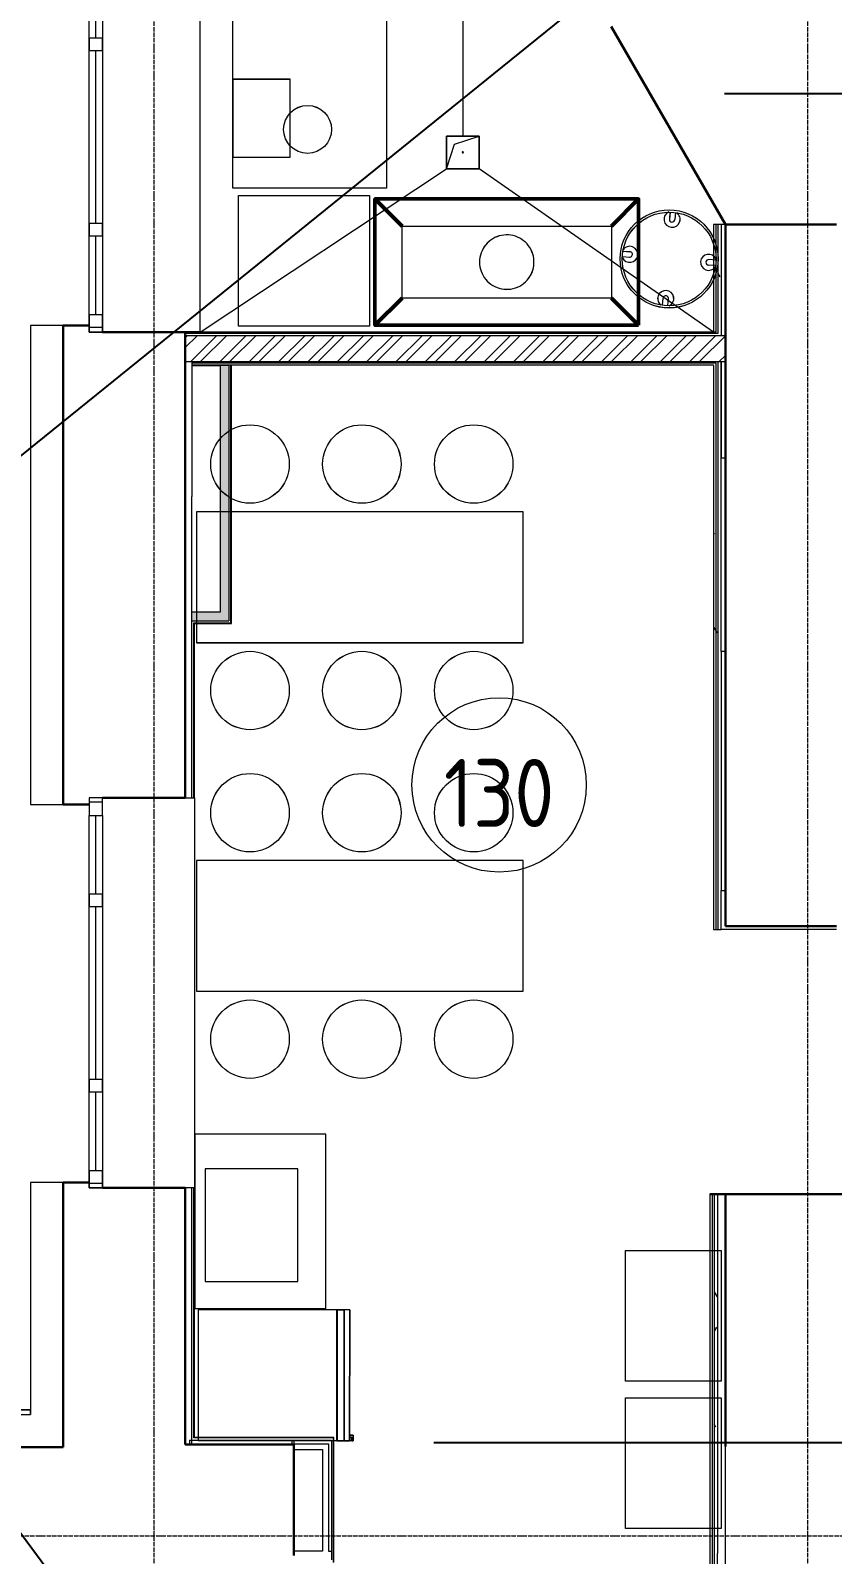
# Model space of a CAD drawing. Header units: millimetres. Extents: x -32 to 417638015, y -35 to 175284279.
# Drawn here: x 214976 to 218657, y 71927 to 78921 of the extents above; entities that cross this region are included whole.
import ezdxf
from ezdxf import colors
from ezdxf.entities.mleader import LeaderData, LeaderLine
from ezdxf.enums import TextEntityAlignment as Align
from ezdxf.math import Vec2, Vec3

# ---------------------------------------------------------------- set-up
doc = ezdxf.new("R2010")
doc.units = ezdxf.units.MM
doc.linetypes.add('ADSK_Линия сетки', pattern=[25, 20, -2.5, 0, -2.5])
for name, color, linetype, lineweight in [('_ Окна', 7, 'Continuous', 9), ('_ЭМ_ТХ_пищеблок', 7, 'Continuous', 30), ('Аннотация', 7, 'Continuous', 18), ('Атрибут', 7, 'Continuous', 5), ('Двери', 7, 'Continuous', 9), ('Обобщенные модели', 7, 'Continuous', 18), ('Оборудование', 7, 'Continuous', 18), ('Окна', 7, 'Continuous', 9), ('Оси', 253, 'Continuous', 9), ('Перекрытие', 7, 'Continuous', 18), ('Стены внутренние', 7, 'Continuous', 18), ('Стены наружные', 7, 'Continuous', 18), ('Стены несущие', 7, 'Continuous', 30), ('Стены отделка', 7, 'Continuous', 30), ('Стены штриховка', 7, 'Continuous', 9), ('ШТРИХОВКА', 252, 'Continuous', 15)]:
    doc.layers.add(name, color=color, linetype=linetype, lineweight=lineweight)
for name, color, linetype in [('_ЭМ_Надписи', 7, 'Continuous'), ('PDF __ЭМ_Надписи', 7, 'Continuous'), ('ЭОМ_Лотки рабочие', 5, 'Continuous')]:
    doc.layers.add(name, color=color, linetype=linetype)
doc.layers.add('Линии', color=7, linetype='Continuous', lineweight=9, true_color=0x00a600)
doc.styles.add('GOST Common', font='GOST_Common.ttf', dxfattribs={"width": 0.9, "height": 350})
doc.styles.add('ISOCPEUR', font='isocpeur.ttf', dxfattribs={"width": 0.85, "height": 275})
doc.styles.add('ЭОМ', font='isocpeur.ttf', dxfattribs={"width": 0.85, "height": 250})
pattern_1 = [(0, (557.2, 188.9), (406.4, 101.6), [33.528, -271.272, 33.528, -271.272, -1625.6]), (0, (557.2, 188.9), (406.4, 101.6), [-609.6, 33.528, -576.072, 33.528, -271.272, -711.2]), (0, (557.2, 188.9), (406.4, 101.6), [-1524, 33.528, -169.672, 33.528, -474.472]), (120, (709.6, 239.7), (-291.18818, 301.15272), [33.528, -271.272, 33.528, -271.272, -1625.6]), (120, (709.6, 239.7), (-291.18818, 301.15272), [-609.6, 33.528, -576.072, 33.528, -271.272, -711.2]), (120, (709.6, 239.7), (-291.18818, 301.15272), [-1524, 33.528, -169.672, 33.528, -474.472]), (240, (760.4, 442.9), (-115.21182, -402.75272), [33.528, -271.272, 33.528, -271.272, -1625.6]), (240, (760.4, 442.9), (-115.21182, -402.75272), [-609.6, 33.528, -576.072, 33.528, -271.272, -711.2]), (240, (760.4, 442.9), (-115.21182, -402.75272), [-1524, 33.528, -169.672, 33.528, -474.472])]

# ---------------------------------------------------------------- blocks, each defined once
blk = doc.blocks.new('_ЭМ_ТХ_Пищеблок')
at = {"layer": 'Оборудование', "color": 8}
for p, q in [((52712.8, 28725.4), (52712.8, 29085.4)), ((52712.8, 29085.4), (52972.8, 29085.4)), ((52972.8, 29085.4), (52972.8, 28725.4)), ((52972.8, 28725.4), (52712.8, 28725.4)), ((52737.5, 27950.6), (52737.5, 28550.6)), ((52737.5, 28550.6), (53337.5, 28550.6)), ((53337.5, 28550.6), (53337.5, 27950.6)), ((53337.5, 27950.6), (52737.5, 27950.6)), ((53137.2, 24242.6), (52537.2, 24242.6)), ((52537.2, 24242.6), (52537.2, 23442.6)), ((53137.2, 23442.6), (53137.2, 24242.6)), ((52584.5, 24082.9), (52584.5, 23565.9)), ((53009.5, 24082.9), (52584.5, 24082.9)), ((53009.5, 23565.9), (53009.5, 24082.9)), ((54512.1, 23709.6), (54952.1, 23709.6)), ((54512.1, 23109.6), (54512.1, 23709.6)), ((54952.1, 23709.6), (54952.1, 23109.6)), ((52584.5, 23565.9), (53009.5, 23565.9)), ((52537.2, 23442.6), (53137.2, 23442.6)), ((54952.1, 23109.6), (54512.1, 23109.6)), ((54512.1, 23033.3), (54952.1, 23033.3)), ((54512.1, 22433.3), (54512.1, 23033.3)), ((54952.1, 23033.3), (54952.1, 22433.3)), ((54952.1, 22433.3), (54512.1, 22433.3))]:
    blk.add_line(p, q, dxfattribs=at)
at = {"layer": 'Оборудование', "color": 8, "lineweight": 15}
for p, q in [((54717, 28474.4), (54714.1, 28442.7)), ((54741.9, 28472.1), (54738.9, 28440.4)), ((54499.2, 28271), (54530.9, 28268.1)), ((54501.5, 28295.9), (54533.2, 28293)), ((54924.9, 28228.8), (54893.2, 28231.7)), ((54927.2, 28253.7), (54895.5, 28256.6)), ((54682.4, 28047.2), (54684.9, 28079)), ((54707.3, 28045.3), (54709.9, 28077))]:
    blk.add_line(p, q, dxfattribs=at)
at = {"layer": 'Оборудование', "color": 8, "lineweight": 0}
blk.add_line((52552.3, 22836.5), (53251.6, 22836.5), dxfattribs=at)
at = {"layer": 'Оборудование', "color": 8}
for points in [[(53416.6, 30095.7), (53416.6, 28583.7), (52711.6, 28583.7), (52711.6, 30095.7), (53416.6, 30095.7)], [(53842.9, 28245), (53843.4, 28234.3), (53844.8, 28223.6), (53847.1, 28213.1), (53850.3, 28202.8), (53854.3, 28192.9), (53859.2, 28183.3), (53864.9, 28174.2), (53871.4, 28165.6), (53878.6, 28157.6), (53886.4, 28150.2), (53894.9, 28143.6), (53903.9, 28137.7), (53913.3, 28132.6), (53923.2, 28128.3), (53933.4, 28124.9), (53943.9, 28122.4), (53954.5, 28120.8), (53965.2, 28120.1), (53976, 28120.3), (53986.7, 28121.4), (53997.2, 28123.5), (54007.6, 28126.5), (54017.6, 28130.3), (54027.3, 28135), (54036.5, 28140.5), (54045.3, 28146.8), (54053.4, 28153.8), (54060.9, 28161.5), (54067.8, 28169.8), (54073.9, 28178.7), (54079.2, 28188), (54083.7, 28197.8), (54087.3, 28207.9), (54090, 28218.3), (54091.9, 28228.9), (54092.8, 28239.7), (54092.8, 28250.4), (54091.9, 28261.1), (54090, 28271.7), (54087.3, 28282.1), (54083.7, 28292.2), (54079.2, 28302), (54073.9, 28311.4), (54067.8, 28320.2), (54060.9, 28328.5), (54053.4, 28336.2), (54045.3, 28343.2), (54036.5, 28349.5), (54027.3, 28355), (54017.6, 28359.7), (54007.6, 28363.6), (53997.2, 28366.5), (53986.7, 28368.6), (53976, 28369.8), (53965.2, 28370), (53954.5, 28369.3), (53943.9, 28367.7), (53933.4, 28365.2), (53923.2, 28361.8), (53913.3, 28357.5), (53903.9, 28352.4), (53894.9, 28346.5), (53886.4, 28339.8), (53878.6, 28332.5), (53871.4, 28324.5), (53864.9, 28315.9), (53859.2, 28306.8), (53854.3, 28297.2), (53850.3, 28287.2), (53847.1, 28277), (53844.8, 28266.4), (53843.4, 28255.8), (53842.9, 28245)], [(52543.9, 26498.5), (54043.9, 26498.5), (54043.9, 27098.5), (52543.9, 27098.5), (52543.9, 26498.5)], [(52543.9, 24898.5), (54043.9, 24898.5), (54043.9, 25498.5), (52543.9, 25498.5), (52543.9, 24898.5)]]:
    blk.add_lwpolyline(points, dxfattribs=at)
at = {"layer": 'Оборудование', "color": 8, "linetype": 'ByBlock', "lineweight": -2}
for points in [[(53487.9, 28410), (53362.9, 28535)], [(54573, 28535), (54448, 28410)], [(53487.9, 28080), (53362.9, 27955)], [(54573, 27955), (54448, 28080)]]:
    blk.add_lwpolyline(points, dxfattribs=at)
blk.add_lwpolyline([(54573, 27955), (53362.9, 27955), (53362.9, 28535), (54573, 28535)], close=True, dxfattribs=at)
at = {"layer": 'Оборудование', "color": 8}
blk.add_lwpolyline([(54448, 28080), (53487.9, 28080), (53487.9, 28410), (54448, 28410)], close=True, dxfattribs=at)
at = {"layer": 'Оборудование', "color": 8, "lineweight": 0}
for points in [[(53247.3, 23436.9), (53247.3, 23432.2), (53246.6, 22835.8), (53247.3, 23432.2), (53247.3, 23436.6), (52552.3, 23436.6)], [(52552.3, 23436.6), (52552.3, 22835.8), (52552.3, 22835.8)], [(53222.3, 23436.6), (53188.9, 23436.6), (53188.9, 22835.9), (53221.5, 22835.9), (53222.3, 23436.6), (53221.5, 22835.9), (53188.1, 22835.9), (53188.5, 23436.6), (53222.6, 23436.6)], [(53188.1, 22835.9), (53188.5, 23436.6), (53188.1, 22835.9)], [(52552.3, 22836.6), (53188.1, 22836.6), (53221.5, 22835.9), (53238.2, 22835.8), (53246.6, 22835.8), (53238.2, 22835.8), (53221.5, 22835.8)], [(53221.5, 22835.9), (53238.2, 22835.9), (53246.6, 22835.8), (53238.2, 22835.8), (53221.5, 22835.8), (53188.1, 22835.8), (52552.3, 22835.8)]]:
    blk.add_lwpolyline(points, dxfattribs=at)
blk.add_lwpolyline([(53246.6, 22860.8), (53263.3, 22860.8), (53263.3, 22835.8), (53254.9, 22835.8), (53254.9, 22852.5), (53246.6, 22852.5), (53254.9, 22852.5), (53254.9, 22835.8), (53263.2, 22835.8), (53263.2, 22860.8)], close=True, dxfattribs=at)
at = {"layer": 'Оборудование', "color": 8}
for centre, radius in [((53053.8, 28854), 110), ((52789.7, 27318.1), 180), ((53303, 27318.1), 180), ((53816.4, 27318.1), 180), ((52789.7, 26278.8), 180), ((53303, 26278.8), 180), ((53816.4, 26278.8), 180), ((52789.7, 25718.1), 180), ((53303, 25718.1), 180), ((53816.4, 25718.1), 180), ((52789.7, 24678.8), 180), ((53303, 24678.8), 180), ((53816.4, 24678.8), 180)]:
    blk.add_circle(centre, radius, dxfattribs=at)
at = {"layer": 'Оборудование', "color": 8, "lineweight": 15}
for radius in [225, 215]:
    blk.add_circle((54713.1, 28259.4), radius, dxfattribs=at)
for centre, radius, start, end in [((54726.5, 28441.5), 37, 114.3114, 55.03316), ((54726.5, 28441.5), 12.5, 174.67228, 354.67228), ((54532, 28280.5), 37, 204.3114, 145.03316), ((54532, 28280.5), 12.5, 264.67228, 84.67228), ((54894.3, 28244.2), 37, 24.3114, 325.03316), ((54894.3, 28244.2), 12.5, 84.67228, 264.67228), ((54697.4, 28078), 37, 295.07807, 235.79983), ((54697.4, 28078), 12.5, 355.43895, 175.43895)]:
    blk.add_arc(centre, radius, start, end, dxfattribs=at)
at = {"layer": 'Атрибут', "color": 8, "style": 'ISOCPEUR', "width": 0.85}
blk.add_attdef('№_ПОЗИЦИИ', text='', height=150, rotation=90, dxfattribs=at).set_placement((58331.7, 39155.2), align=Align.MIDDLE_CENTER)
blk = doc.blocks.new('ТХ пищеблок....')
at = {"layer": 'Оборудование', "color": 8}
for p, q in [((47.5, 13393.2), (47.5, 13753.2)), ((47.5, 13753.2), (307.5, 13753.2)), ((307.5, 13753.2), (307.5, 13393.2)), ((307.5, 13393.2), (47.5, 13393.2)), ((72.2, 12618.5), (72.2, 13218.5)), ((72.2, 13218.5), (672.2, 13218.5)), ((672.2, 13218.5), (672.2, 12618.5)), ((672.2, 12618.5), (72.2, 12618.5)), ((471.9, 8910.5), (-128.1, 8910.5)), ((-128.1, 8910.5), (-128.1, 8110.5)), ((471.9, 8110.5), (471.9, 8910.5)), ((-80.7, 8750.8), (-80.7, 8233.8)), ((344.3, 8750.8), (-80.7, 8750.8)), ((344.3, 8233.8), (344.3, 8750.8)), ((1846.8, 8377.4), (2286.8, 8377.4)), ((1846.8, 7777.4), (1846.8, 8377.4)), ((2286.8, 8377.4), (2286.8, 7777.4)), ((-80.7, 8233.8), (344.3, 8233.8)), ((-128.1, 8110.5), (471.9, 8110.5)), ((2286.8, 7777.4), (1846.8, 7777.4)), ((1846.8, 7701.1), (2286.8, 7701.1)), ((1846.8, 7101.1), (1846.8, 7701.1)), ((2286.8, 7701.1), (2286.8, 7101.1)), ((2286.8, 7101.1), (1846.8, 7101.1))]:
    blk.add_line(p, q, dxfattribs=at)
at = {"layer": 'Оборудование', "color": 8, "lineweight": 15}
for p, q in [((2051.7, 13142.3), (2048.8, 13110.6)), ((2076.6, 13139.9), (2073.7, 13108.2)), ((1836.2, 12963.8), (1867.9, 12960.8)), ((1833.9, 12938.9), (1865.6, 12935.9)), ((2259.6, 12896.6), (2227.9, 12899.6)), ((2261.9, 12921.5), (2230.2, 12924.5)), ((2017.1, 12715.1), (2019.6, 12746.8)), ((2042, 12713.1), (2044.6, 12744.8))]:
    blk.add_line(p, q, dxfattribs=at)
at = {"layer": 'Оборудование', "color": 8, "lineweight": 0}
blk.add_line((-113, 7504.4), (586.3, 7504.4), dxfattribs=at)
at = {"layer": 'Оборудование', "color": 8}
for points in [[(751.3, 14763.5), (751.3, 13251.5), (46.3, 13251.5), (46.3, 14763.5), (751.3, 14763.5)], [(1177.6, 12912.9), (1178.1, 12902.1), (1179.5, 12891.5), (1181.8, 12881), (1185, 12870.7), (1189, 12860.7), (1193.9, 12851.2), (1199.6, 12842.1), (1206.1, 12833.5), (1213.3, 12825.5), (1221.1, 12818.1), (1229.6, 12811.4), (1238.6, 12805.5), (1248, 12800.4), (1257.9, 12796.2), (1268.1, 12792.7), (1278.6, 12790.2), (1289.2, 12788.6), (1299.9, 12787.9), (1310.7, 12788.2), (1321.4, 12789.3), (1331.9, 12791.4), (1342.3, 12794.3), (1352.3, 12798.2), (1362, 12802.9), (1371.2, 12808.4), (1380, 12814.7), (1388.1, 12821.7), (1395.6, 12829.4), (1402.5, 12837.7), (1408.6, 12846.5), (1413.9, 12855.9), (1418.4, 12865.7), (1422, 12875.8), (1424.7, 12886.2), (1426.6, 12896.8), (1427.5, 12907.5), (1427.5, 12918.3), (1426.6, 12929), (1424.7, 12939.6), (1422, 12950), (1418.4, 12960.1), (1413.9, 12969.9), (1408.6, 12979.2), (1402.5, 12988.1), (1395.6, 12996.4), (1388.1, 13004.1), (1380, 13011.1), (1371.2, 13017.4), (1362, 13022.9), (1352.3, 13027.6), (1342.3, 13031.4), (1331.9, 13034.4), (1321.4, 13036.5), (1310.7, 13037.6), (1299.9, 13037.9), (1289.2, 13037.2), (1278.6, 13035.6), (1268.1, 13033), (1257.9, 13029.6), (1248, 13025.3), (1238.6, 13020.2), (1229.6, 13014.3), (1221.1, 13007.7), (1213.3, 13000.3), (1206.1, 12992.3), (1199.6, 12983.7), (1193.9, 12974.6), (1189, 12965), (1185, 12955.1), (1181.8, 12944.8), (1179.5, 12934.3), (1178.1, 12923.6), (1177.6, 12912.9)], [(-121.4, 11166.3), (1378.6, 11166.3), (1378.6, 11766.3), (-121.4, 11766.3), (-121.4, 11166.3)], [(-121.4, 9566.3), (1378.6, 9566.3), (1378.6, 10166.3), (-121.4, 10166.3), (-121.4, 9566.3)]]:
    blk.add_lwpolyline(points, dxfattribs=at)
at = {"layer": 'Оборудование', "color": 8, "linetype": 'ByBlock', "lineweight": -2}
for points in [[(822.6, 13077.9), (697.6, 13202.9)], [(1907.7, 13202.9), (1782.7, 13077.9)], [(822.6, 12747.9), (697.6, 12622.9)], [(1907.7, 12622.9), (1782.7, 12747.9)]]:
    blk.add_lwpolyline(points, dxfattribs=at)
blk.add_lwpolyline([(1907.7, 12622.9), (697.6, 12622.9), (697.6, 13202.9), (1907.7, 13202.9)], close=True, dxfattribs=at)
at = {"layer": 'Оборудование', "color": 8}
blk.add_lwpolyline([(1782.7, 12747.9), (822.6, 12747.9), (822.6, 13077.9), (1782.7, 13077.9)], close=True, dxfattribs=at)
at = {"layer": 'Оборудование', "color": 8, "lineweight": 0}
for points in [[(582, 8104.8), (582, 8100), (581.3, 7503.7), (582, 8100.1), (582, 8104.4), (-113, 8104.4)], [(-113, 8104.4), (-113, 7503.7), (-113, 7503.7)], [(557, 8104.4), (523.6, 8104.4), (523.6, 7503.7), (556.2, 7503.7), (557, 8104.4), (556.2, 7503.7), (522.8, 7503.7), (523.2, 8104.4), (557.3, 8104.4)], [(522.8, 7503.7), (523.2, 8104.4), (522.8, 7503.7)], [(-113, 7504.4), (522.8, 7504.4), (556.2, 7503.7), (572.9, 7503.7), (581.3, 7503.7), (572.9, 7503.7), (556.2, 7503.7)], [(556.2, 7503.7), (572.9, 7503.7), (581.3, 7503.7), (572.9, 7503.7), (556.2, 7503.7), (522.8, 7503.7), (-113, 7503.7)]]:
    blk.add_lwpolyline(points, dxfattribs=at)
blk.add_lwpolyline([(581.3, 7528.7), (598, 7528.7), (598, 7503.6), (589.6, 7503.6), (589.6, 7520.3), (581.3, 7520.4), (589.6, 7520.4), (589.6, 7503.7), (598, 7503.7), (598, 7528.7)], close=True, dxfattribs=at)
at = {"layer": 'Оборудование', "color": 8}
for centre, radius in [((388.5, 13521.9), 110), ((124.4, 11986), 180), ((637.7, 11986), 180), ((1151.1, 11986), 180), ((124.4, 10946.7), 180), ((637.7, 10946.7), 180), ((1151.1, 10946.7), 180), ((124.4, 10386), 180), ((637.7, 10386), 180), ((1151.1, 10386), 180), ((124.4, 9346.7), 180), ((637.7, 9346.7), 180), ((1151.1, 9346.7), 180)]:
    blk.add_circle(centre, radius, dxfattribs=at)
at = {"layer": 'Оборудование', "color": 8, "lineweight": 15}
for radius in [225, 215]:
    blk.add_circle((2047.8, 12927.3), radius, dxfattribs=at)
for centre, radius, start, end in [((2061.2, 13109.4), 37, 114.3114, 55.03316), ((2061.2, 13109.4), 12.5, 174.67228, 354.67228), ((1866.7, 12948.4), 37, 204.3114, 145.03316), ((1866.7, 12948.4), 12.5, 264.67228, 84.67228), ((2229, 12912), 37, 24.3114, 325.03316), ((2229, 12912), 12.5, 84.67228, 264.67228), ((2032.1, 12745.8), 37, 295.07807, 235.79983), ((2032.1, 12745.8), 12.5, 355.43895, 175.43895)]:
    blk.add_arc(centre, radius, start, end, dxfattribs=at)
blk = doc.blocks.new('1 этаж')
at = {"layer": 'Стены внутренние', "lineweight": 9}
h = blk.add_hatch(dxfattribs=at)
h.set_pattern_fill('FP_12', color=8, style=0, pattern_type=2)
h.set_pattern_definition(pattern_1)
h.paths.add_polyline_path([(46583.265, 31778.833), (46598.265, 31778.833), (46598.265, 33478.924), (46583.265, 33478.924), (46583.265, 32549.904)])
h.paths.add_polyline_path([(46583.265, 27748.072), (46598.265, 27748.072), (46598.265, 29988.833), (46583.265, 29988.833)])
h.paths.add_polyline_path([(46598.265, 25998.924), (46583.265, 26038.964), (46583.265, 25998.924)])
h = blk.add_hatch(dxfattribs=at)
h.set_pattern_fill('FP_12', color=8, style=0, pattern_type=2)
h.set_pattern_definition(pattern_1)
h.paths.add_polyline_path([(49008.085, 25984.802), (49008.085, 26451.22), (48993.085, 26451.22), (48993.085, 25984.802), (49007.87, 25984.802)])
h.paths.add_polyline_path([(49008.085, 27501.22), (49008.085, 30093.902), (48993.085, 30093.902), (48993.085, 27501.22)])
h.paths.add_polyline_path([(49008.085, 31143.902), (49008.085, 33498.455), (48993.085, 33498.455), (48993.085, 31143.902)])
h = blk.add_hatch(dxfattribs=at)
h.set_pattern_fill('FP_12', color=8, style=0, pattern_type=2)
h.set_pattern_definition([(0, (540.38, 188.9), (406.4, 101.6), [33.528, -271.272, 33.528, -271.272, -1625.6]), (0, (540.38, 188.9), (406.4, 101.6), [-609.6, 33.528, -576.072, 33.528, -271.272, -711.2]), (0, (540.38, 188.9), (406.4, 101.6), [-1524, 33.528, -169.672, 33.528, -474.472]), (120, (692.78, 239.7), (-291.18818, 301.15272), [33.528, -271.272, 33.528, -271.272, -1625.6]), (120, (692.78, 239.7), (-291.18818, 301.15272), [-609.6, 33.528, -576.072, 33.528, -271.272, -711.2]), (120, (692.78, 239.7), (-291.18818, 301.15272), [-1524, 33.528, -169.672, 33.528, -474.472]), (240, (743.58, 442.9), (-115.21182, -402.75272), [33.528, -271.272, 33.528, -271.272, -1625.6]), (240, (743.58, 442.9), (-115.21182, -402.75272), [-609.6, 33.528, -576.072, 33.528, -271.272, -711.2]), (240, (743.58, 442.9), (-115.21182, -402.75272), [-1524, 33.528, -169.672, 33.528, -474.472])])
h.paths.add_polyline_path([(48991.265, 20255.46), (48991.265, 22016.407), (48976.265, 22016.407), (48976.265, 20255.46)])
h.paths.add_polyline_path([(48976.265, 23216.407), (48991.265, 23216.407), (48991.265, 25818.902), (48976.265, 25818.902), (48976.265, 23231.407)])
at = {"layer": 'Стены внутренние'}
for points in [[(46709.055, 24632.873), (46749.055, 24632.873), (46749.055, 25803.902), (46709.055, 25803.902), (46709.055, 24658.099)], [(46709.055, 24632.873), (46709.055, 24672.873), (46579.055, 24672.873), (46579.055, 24632.873), (46599.259, 24632.873)]]:
    blk.add_hatch(color=8, dxfattribs=at).paths.add_polyline_path(points)
at = {"layer": 'Стены штриховка'}
h = blk.add_hatch(dxfattribs=at)
h.set_pattern_fill('ANSI32', color=8, scale=10)
h.set_pattern_definition([(45, (-31496.66, 188.9), (-67.35192, 67.35192), []), (45, (-31451.76, 188.9), (-67.35192, 67.35192), [])])
h.paths.add_polyline_path([(49028.085, 25822.172), (49028.085, 25942.172), (46549.055, 25942.172), (46549.055, 25822.172)])
at = {"layer": '_ Окна', "color": 8}
for p, q in [((46139.055, 27308.072), (46139.055, 27668.072)), ((46139.055, 26458.072), (46139.055, 27248.072)), ((46139.055, 26038.072), (46139.055, 26398.072)), ((46169.055, 25978.072), (46109.055, 25978.072)), ((46169.055, 23799.753), (46109.055, 23799.753)), ((46139.055, 23379.753), (46139.055, 23739.753)), ((46139.055, 22529.753), (46139.055, 23319.753)), ((46139.055, 22109.753), (46139.055, 22469.753)), ((46169.055, 22049.753), (46109.055, 22049.753))]:
    blk.add_line(p, q, dxfattribs=at)
at = {"layer": '_ Окна', "color": 8, "lineweight": 18}
for p, q in [((46109.055, 27308.072), (46169.055, 27308.072)), ((46109.055, 27248.072), (46109.055, 27308.072)), ((46169.055, 27308.072), (46169.055, 27248.072)), ((46169.055, 27248.072), (46109.055, 27248.072)), ((46109.055, 26458.072), (46169.055, 26458.072)), ((46109.055, 26398.072), (46109.055, 26458.072)), ((46169.055, 26458.072), (46169.055, 26398.072)), ((46169.055, 26398.072), (46109.055, 26398.072)), ((46109.055, 26038.072), (46169.055, 26038.072)), ((46109.055, 25958.072), (46109.055, 26038.072)), ((46169.055, 26038.072), (46169.055, 25958.072)), ((46169.055, 25958.072), (46109.055, 25958.072)), ((46169.055, 23819.753), (46109.055, 23819.753)), ((46109.055, 23819.753), (46109.055, 23739.753)), ((46169.055, 23739.753), (46169.055, 23819.753)), ((46109.055, 23739.753), (46169.055, 23739.753)), ((46109.055, 23379.753), (46169.055, 23379.753)), ((46109.055, 23319.753), (46109.055, 23379.753)), ((46169.055, 23379.753), (46169.055, 23319.753)), ((46169.055, 23319.753), (46109.055, 23319.753)), ((46109.055, 22529.753), (46169.055, 22529.753)), ((46109.055, 22469.753), (46109.055, 22529.753)), ((46169.055, 22529.753), (46169.055, 22469.753)), ((46169.055, 22469.753), (46109.055, 22469.753)), ((46109.055, 22109.753), (46169.055, 22109.753)), ((46109.055, 22029.753), (46109.055, 22109.753)), ((46169.055, 22109.753), (46169.055, 22029.753)), ((46169.055, 22029.753), (46109.055, 22029.753))]:
    blk.add_line(p, q, dxfattribs=at)
at = {"layer": 'Двери', "color": 8, "lineweight": 30}
blk.add_line((49028.085, 26451.22), (48503.085, 27360.547), dxfattribs=at)
at = {"layer": 'Линии', "color": 8}
blk.add_line((47823.085, 28767.706), (47823.085, 26857.682), dxfattribs=at)
blk.add_circle((47989.633, 23879.368), 400, dxfattribs=at)
at = {"layer": 'Обобщенные модели', "color": 8}
for p, q in [((47748.085, 26707.682), (47748.085, 26857.682)), ((47748.085, 26857.682), (47898.085, 26857.682)), ((47898.085, 26857.682), (47748.085, 26857.682)), ((47748.085, 26857.682), (47748.085, 26707.682)), ((47748.085, 26707.682), (47785.585, 26820.182)), ((47785.585, 26820.182), (47898.085, 26857.682)), ((47898.085, 26857.682), (47898.085, 26707.682)), ((47898.085, 26707.682), (47898.085, 26857.682)), ((47898.085, 26707.682), (47748.085, 26707.682)), ((47748.085, 26707.682), (47898.085, 26707.682))]:
    blk.add_line(p, q, dxfattribs=at)
for start, end in [(0, 180), (180, 0), (60, 165), (195, 270), (300, 0)]:
    blk.add_arc((47823.085, 26782.682), 2.5, start, end, dxfattribs=at)
at = {"layer": 'Окна', "color": 8}
for p, q in [((46109.055, 27308.072), (46109.055, 27668.072)), ((46169.055, 27668.072), (46169.055, 27308.072)), ((46109.055, 27308.072), (46109.055, 27248.072)), ((46169.055, 27248.072), (46169.055, 27308.072)), ((46109.055, 26458.072), (46109.055, 27248.072)), ((46169.055, 27248.072), (46169.055, 26458.072)), ((46109.055, 26458.072), (46109.055, 26398.072)), ((46169.055, 26398.072), (46169.055, 26458.072)), ((46109.055, 26038.072), (46109.055, 26398.072)), ((46169.055, 26398.072), (46169.055, 26038.072)), ((46109.055, 26038.072), (46109.055, 25958.072)), ((46169.055, 25958.072), (46169.055, 26038.072)), ((46109.055, 25958.072), (46169.055, 25958.072)), ((46109.055, 23819.753), (46109.055, 23739.753)), ((46169.055, 23819.753), (46109.055, 23819.753)), ((46169.055, 23739.753), (46169.055, 23819.753)), ((46109.055, 23379.753), (46109.055, 23739.753)), ((46169.055, 23739.753), (46169.055, 23379.753)), ((46109.055, 23379.753), (46109.055, 23319.753)), ((46169.055, 23319.753), (46169.055, 23379.753)), ((46109.055, 22529.753), (46109.055, 23319.753)), ((46169.055, 23319.753), (46169.055, 22529.753)), ((46109.055, 22529.753), (46109.055, 22469.753)), ((46169.055, 22469.753), (46169.055, 22529.753)), ((46109.055, 22109.753), (46109.055, 22469.753)), ((46169.055, 22469.753), (46169.055, 22109.753)), ((46109.055, 22109.753), (46109.055, 22029.753)), ((46169.055, 22029.753), (46169.055, 22109.753)), ((46109.055, 22029.753), (46169.055, 22029.753))]:
    blk.add_line(p, q, dxfattribs=at)
at = {"layer": 'Оси', "color": 8, "linetype": 'ADSK_Линия сетки'}
for p, q in [((46406.766, -4162.595), (46406.766, 44411.9)), ((49406.766, -4162.595), (49406.766, 44411.9)), ((-9557.528, 20433.902), (56672.201, 20433.902))]:
    blk.add_line(p, q, dxfattribs=at)
at = {"layer": 'Перекрытие', "color": 8}
for p, q in [((46618.238, 25958.072), (47748.085, 26707.682)), ((48973.085, 25958.072), (47898.085, 26707.682)), ((49538.085, 23216.407), (49008.085, 23216.407)), ((47047.41, 20872.827), (47047.41, 20868.902))]:
    blk.add_line(p, q, dxfattribs=at)
at = {"layer": 'Стены наружные', "color": 8}
blk.add_line((46591.055, 23819.753), (46591.055, 22029.753), dxfattribs=at)
at = {"layer": 'Стены несущие', "color": 8}
for p, q in [((49028.085, 26451.22), (49028.085, 23231.407)), ((49538.085, 26451.22), (49028.085, 26451.22)), ((46109.055, 25988.072), (45989.055, 25988.072)), ((45989.055, 23789.753), (45989.055, 25988.072)), ((46618.265, 25958.072), (46169.055, 25958.072)), ((46549.055, 23819.753), (46549.055, 25958.072)), ((46549.055, 25958.072), (46549.055, 23820.753)), ((45989.055, 23789.753), (46109.055, 23789.753)), ((46169.055, 23819.753), (46549.055, 23819.753)), ((49028.085, 23231.407), (49538.085, 23231.407)), ((46109.055, 22054.753), (45989.055, 22054.753)), ((45989.055, 20840.22), (45989.055, 22054.753)), ((46549.055, 22029.753), (46169.055, 22029.753)), ((46549.055, 20852.764), (46549.055, 22029.753)), ((46549.055, 22029.753), (46549.055, 20852.764)), ((49593.085, 22001.407), (48956.265, 22001.407)), ((49028.085, 22001.407), (49028.085, 20842.96)), ((46549.055, 20852.827), (47047.41, 20852.827)), ((47047.41, 20342.827), (47047.41, 20852.827)), ((45361.473, 20840.22), (45989.055, 20840.22)), ((45989.055, 20840.22), (45989.055, 20840.22))]:
    blk.add_line(p, q, dxfattribs=at)
at = {"layer": 'Стены отделка', "color": 8, "lineweight": 9}
for p, q in [((46618.265, 25958.072), (46618.265, 33512.555)), ((49028.085, 26451.22), (48973.085, 26451.22)), ((48973.085, 26451.22), (48973.085, 25958.072)), ((45989.055, 25988.072), (45839.055, 25988.072)), ((48984.085, 25958.072), (46549.055, 25958.072)), ((49008.085, 25978.455), (49008.085, 25942.172)), ((46549.055, 25942.172), (49028.085, 25942.172)), ((46549.055, 25822.172), (49028.085, 25822.172)), ((49008.085, 25822.172), (49008.085, 25381.108)), ((49008.085, 24492.048), (49008.085, 25822.172)), ((46579.055, 25807.172), (48973.085, 25807.172)), ((46591.055, 25803.902), (46709.055, 25803.902)), ((46709.055, 25803.902), (46709.055, 24672.873)), ((46749.055, 25803.902), (46749.055, 24632.873)), ((46761.055, 24622.873), (46761.055, 25807.172)), ((48973.085, 25803.902), (48973.085, 23216.407)), ((49008.085, 25381.108), (49028.085, 25381.108)), ((46579.055, 24622.873), (46579.055, 25202.873)), ((46709.055, 24672.873), (46579.055, 24672.873)), ((46579.055, 24632.873), (46749.055, 24632.873)), ((46591.055, 24620.873), (46759.055, 24620.873)), ((46591.055, 23819.753), (46591.055, 24620.873)), ((49028.085, 24492.048), (49008.085, 24492.048)), ((49028.085, 23395.603), (49028.085, 24492.048)), ((45839.055, 23790.753), (45839.055, 23789.753)), ((45839.055, 23789.753), (45989.055, 23789.753)), ((46549.055, 23820.753), (46549.055, 23819.753)), ((46549.055, 23819.753), (46591.055, 23819.753)), ((46579.055, 23820.753), (46579.055, 23819.753)), ((49008.085, 23395.603), (49028.085, 23395.603)), ((49008.085, 23216.407), (49008.085, 23395.603)), ((48973.085, 23216.407), (49008.085, 23216.407)), ((45989.055, 22054.753), (45839.055, 22054.753)), ((46591.055, 22029.753), (46549.055, 22029.753)), ((46591.055, 20884.827), (46591.055, 22029.753)), ((48956.265, 22001.407), (48956.265, 20272.96)), ((49028.085, 20272.96), (49028.085, 21996.629)), ((45839.055, 21011.22), (45361.473, 21011.22)), ((45839.055, 21010.22), (45361.473, 21010.22)), ((45839.055, 20990.22), (45839.055, 21011.22)), ((45839.055, 21010.22), (45839.055, 20990.22)), ((46549.055, 20852.764), (46579.055, 20852.764)), ((46569.055, 20872.827), (46569.055, 20852.827)), ((46569.055, 20872.827), (47219.701, 20872.827)), ((46579.055, 20852.764), (46579.055, 20872.827)), ((47229.701, 20884.827), (46591.055, 20884.827)), ((47039.202, 20852.827), (47039.202, 20872.827)), ((47219.701, 20868.902), (47047.41, 20868.902)), ((47047.41, 20868.902), (47047.41, 20852.827)), ((47219.701, 20872.827), (47219.701, 20322.827)), ((47231.701, 20312.827), (47231.701, 20882.827)), ((47047.41, 20828.902), (47179.701, 20828.902)), ((47179.701, 20828.902), (47179.701, 20362.827)), ((47179.701, 20362.827), (47047.41, 20362.827)), ((48991.265, 20272.96), (48991.265, 20352.048))]:
    blk.add_line(p, q, dxfattribs=at)
at = {"layer": 'Стены штриховка', "color": 8}
for p, q in [((48984.085, 26451.22), (48984.085, 25958.072)), ((48993.085, 26451.22), (48993.085, 25951.172)), ((49008.085, 26451.22), (49008.085, 25978.455)), ((45839.055, 25988.072), (45839.055, 23790.753)), ((48993.085, 25951.172), (46549.055, 25951.172)), ((46579.055, 25822.172), (46579.055, 25202.873)), ((46579.055, 25816.172), (48984.085, 25816.172)), ((48984.085, 25816.172), (48984.085, 23216.407)), ((48993.085, 25822.172), (48993.085, 23216.407)), ((46579.055, 25803.902), (46591.055, 25803.902)), ((46749.055, 25803.902), (46709.055, 25803.902)), ((46759.055, 24620.873), (46759.055, 25807.172)), ((48973.085, 25803.902), (48973.085, 25807.172)), ((46579.055, 23820.753), (46579.055, 24622.873)), ((46589.055, 24622.873), (46761.055, 24622.873)), ((46589.055, 23819.753), (46589.055, 24622.873)), ((46759.055, 24620.873), (46761.055, 24620.873)), ((46761.055, 24620.873), (46761.055, 24622.873)), ((49008.085, 24492.048), (49008.085, 23395.603)), ((45839.055, 22054.753), (45839.055, 21010.22)), ((46579.055, 20872.827), (46579.055, 22029.753)), ((46589.055, 20882.827), (46589.055, 22029.753)), ((48967.265, 22001.407), (48967.265, 20272.96)), ((48976.265, 22001.407), (48976.265, 20272.96)), ((48991.265, 21996.629), (48991.265, 20352.048)), ((45361.473, 20990.22), (45839.055, 20990.22)), ((47231.701, 20882.827), (46589.055, 20882.827)), ((47047.41, 20855.902), (47206.701, 20855.902)), ((47206.701, 20855.902), (47206.701, 20362.827)), ((47229.701, 20310.827), (47229.701, 20884.827)), ((47231.701, 20884.827), (47229.701, 20884.827)), ((47231.701, 20882.827), (47231.701, 20884.827)), ((47206.701, 20362.827), (47219.701, 20362.827))]:
    blk.add_line(p, q, dxfattribs=at)
at = {"layer": 'ЭОМ_Лотки рабочие'}
blk.add_blockref('ТХ пищеблок....', (46722.058, 13366.044), dxfattribs=at)
at = {"layer": 'Аннотация', "color": 8, "lineweight": 9, "insert": (47989.633, 23842.42), "char_height": 312.5, "width": 520.21112, "attachment_point": 5, "line_spacing_factor": 1.022766, "style": 'GOST Common'}
blk.add_mtext('130', dxfattribs=at)

msp = doc.modelspace()

# ---------------------------------------------------------------- linework, layer by layer
at = {"layer": 'PDF __ЭМ_Надписи', "lineweight": 25}
msp.add_lwpolyline([(217961.5, 79418.2), (213135.6, 75519.3), (210807.2, 75519.3)], dxfattribs=at)

# ---------------------------------------------------------------- block references
at = {"layer": '_ЭМ_ТХ_пищеблок', "lineweight": 50}
msp.add_blockref('_ЭМ_ТХ_Пищеблок', (163194.2, 49613.2), dxfattribs=at)
at = {"layer": 'ШТРИХОВКА'}
msp.add_blockref('1 этаж', (169137.4, 51579.3), dxfattribs=at)

# ---------------------------------------------------------------- leaders
at = {"layer": '_ЭМ_Надписи', "color": 7, "ltscale": 5}
ml = msp.add_multileader_mtext('Standard', dxfattribs=at)
ml.set_content('{\\C0;ЩРС-П\\fGOST Common|b0|i0|c204|p34;\\W0.9;\\C256;Б2\\fISOCPEUR|b0|i0|c204|p34;\\W0.85; Гр.6\\P\\fGOST Common|b0|i0|c204|p34;\\W0.9;Прилавок-витрина холодильный тип 2\\P\\fISOCPEUR|b0|i0|c204|p34;\\W0.85;из пола\\fGOST Common|b0|i0|c204|p34;\\W0.9; }', color=1, style='ЭОМ')
ml.set_leader_properties()
ml.build(insert=Vec2(0, 0))
ml.multileader.update_dxf_attribs({"text_left_attachment_type": 6, "text_right_attachment_type": 6, "dogleg_length": 0, "arrow_head_size": 200})
ctx = ml.context
ctx.base_point, ctx.char_height, ctx.arrow_head_size, ctx.landing_gap_size, ctx.plane_origin = Vec3(220818.6, 78631.2, -64.3), 250, 200, 0, Vec3(194893.7, 98234.6, -64.3)
ctx.left_attachment, ctx.right_attachment = 6, 6
notes = []
notes.append((ctx, [(0, (1, 1, 0), (220818.6, 78631.2, -64.3), (1, 0), 0, [(0, [(220504.3, 81802.2, -64.3)], 0, [])])]))
ctx.mtext.insert, ctx.mtext.width, ctx.mtext.defined_height, ctx.mtext.flow_direction = Vec3(220818.6, 78931.2, -64.3), 2631.595, 614.7, 5
ml = msp.add_multileader_mtext('Standard', dxfattribs=at)
ml.set_content('{\\fGOST Common|b0|i0|c204|p34;\\W0.9;\\C256;1ЩРС-2\\fISOCPEUR|b0|i0|c204|p34;\\W0.85; Гр.32\\PЭл.суш. \\fGOST Common|b0|i0|c0|p34;\\W0.9;h=0.9\\fGOST Common|b0|i0|c204|p34;м \\fGOST Common|b0|i0|c0|p34;L=1\\fGOST Common|b0|i0|c204|p34;м}', color=1, style='ЭОМ')
ml.set_leader_properties()
ml.build(insert=Vec2(0, 0))
ml.multileader.update_dxf_attribs({"text_left_attachment_type": 6, "text_right_attachment_type": 6, "dogleg_length": 0, "arrow_head_size": 200})
ctx = ml.context
ctx.base_point, ctx.char_height, ctx.arrow_head_size, ctx.landing_gap_size, ctx.plane_origin = Vec3(211428.6, 73299.1, -64.3), 250, 200, 0, Vec3(193492.9, 84822.8, -64.3)
ctx.left_attachment, ctx.right_attachment = 6, 6
notes.append((ctx, [(1, (1, 1, 0), (213988.1, 73299.1, -64.3), (-1, 0), 0, [(0, [(218378.6, 67361.4, -64.3)], 0, [])])]))
ctx.mtext.insert, ctx.mtext.width, ctx.mtext.defined_height, ctx.mtext.flow_direction = Vec3(211428.6, 73624.1, -64.3), 2631.595, 614.7, 5
ml = msp.add_multileader_mtext('Standard', dxfattribs=at)
ml.set_content('{\\fGOST Common|b0|i0|c204|p34;\\W0.9;\\C256;1ЩРС-2\\fISOCPEUR|b0|i0|c204|p34;\\W0.85; Гр.16\\P\\fGOST Common|b0|i0|c204|p34;\\W0.9;Аппарат Рота\\P\\pxql;\\fGOST Common|b0|i0|c0|p34;h=\\fGOST Common|b0|i0|c204|p34;1\\fGOST Common|b0|i0|c0|p34;.\\fGOST Common|b0|i0|c204|p34;8м}', color=1, style='ЭОМ')
ml.set_leader_properties()
ml.build(insert=Vec2(0, 0))
ml.multileader.update_dxf_attribs({"text_left_attachment_type": 6, "text_right_attachment_type": 6, "dogleg_length": 0, "arrow_head_size": 200})
ctx = ml.context
ctx.base_point, ctx.char_height, ctx.arrow_head_size, ctx.landing_gap_size, ctx.plane_origin = Vec3(218773, 72438.9, -64.3), 250, 200, 0, Vec3(194858.9, 80024.8, -64.3)
ctx.left_attachment, ctx.right_attachment = 6, 6
notes.append((ctx, [(0, (1, 1, 0), (218773, 72438.9, -64.3), (1, 0), 0, [(0, [(218904.9, 66303.6, -64.3)], 0, [])])]))
ctx.mtext.insert, ctx.mtext.width, ctx.mtext.defined_height, ctx.mtext.flow_direction = Vec3(218773, 72738.9, -64.3), 2543.183, 233.1, 5
for ctx, leaders in notes:
    for number, flags, end, landing, length, lines in leaders:
        leader = LeaderData()
        leader.index, (leader.has_last_leader_line, leader.has_dogleg_vector, leader.attachment_direction) = number, flags
        leader.last_leader_point, leader.dogleg_vector, leader.dogleg_length = Vec3(end), Vec3(landing), length
        for number, points, colour, breaks in lines:
            line = LeaderLine()
            line.index, line.vertices, line.color, line.breaks = number, Vec3.list(points), colors.encode_raw_color(colour), breaks
            leader.lines.append(line)
        ctx.leaders.append(leader)

doc.saveas('drawing.dxf')
